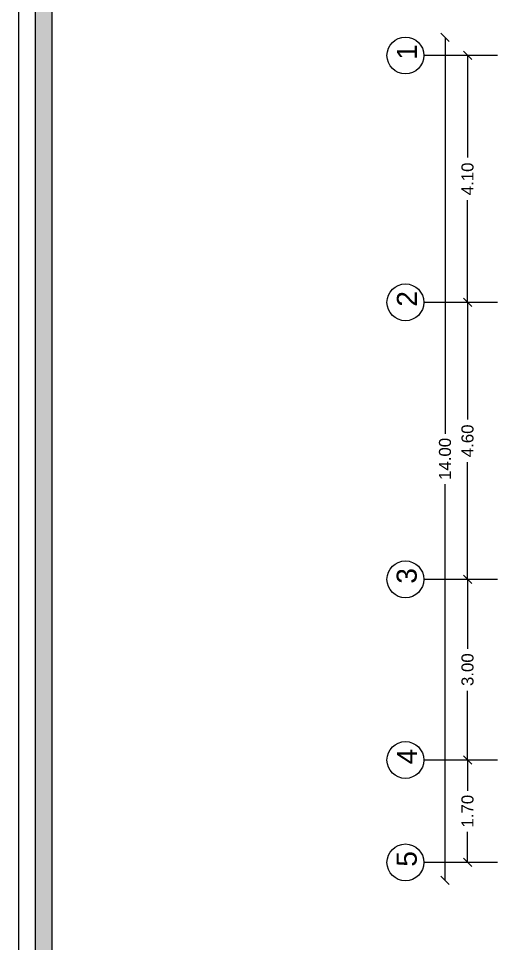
# Model space of a CAD drawing. Header units: metres. Extents: x -355 to 973, y -73 to 238.
# Drawn here: x 424.24 to 432.21, y 211.39 to 226.75 of the extents above; entities that cross this region are included whole.
import ezdxf

# ---------------------------------------------------------------- set-up
doc = ezdxf.new("R2010")
doc.units = ezdxf.units.M
doc.header["$LTSCALE"] = 3
doc.header["$MEASUREMENT"] = 0
doc.layers.add('05', color=21, linetype='Continuous', lineweight=5)
doc.layers.add('khatchin', color=7, linetype='Continuous')
doc.styles.get("Standard").update_dxf_attribs({"font": 'arial.ttf'})
doc.dimstyles.new('ahmad', dxfattribs={"dimtxt": 0.2, "dimasz": 0.1375, "dimexe": 0, "dimexo": 0.0625, "dimgap": 0.09, "dimtad": 0, "dimzin": 0, "dimdsep": 46, "dimtxsty": 'Standard', "dimblk": 'OBLIQUE', "dimcen": 0.09, "dimclrd": 245, "dimclrt": 61, "dimadec": 0, "dimazin": 0, "dimtfac": 1, "dimtofl": 0, "dimtmove": 0, "dimatfit": 3, "dimldrblk": 'OBLIQUE', "dimfxl": 0, "dimfxlon": 1, "dimtolj": 1, "dimtzin": 0, "dimlwd": 13, "dimarcsym": 0})

# ---------------------------------------------------------------- blocks, each defined once
blk = doc.blocks.new('_Oblique')
at = {"color": 0, "linetype": 'ByBlock', "lineweight": -2}
blk.add_line((-0.5, -0.5), (0.5, 0.5), dxfattribs=at)
blk = doc.blocks.new('*D56')
at = {"layer": 'Defpoints', "color": 0, "transparency": 16777216}
for p in [(83.34, 50.086), (83.149, 45.986), (83.34, 45.986)]:
    blk.add_point(p, dxfattribs=at)
at = {"layer": 'khatchin', "color": 245, "lineweight": 13, "transparency": 16777216}
for p, q in [((83.149, 50.086), (83.149, 48.389)), ((83.149, 45.986), (83.149, 47.683))]:
    blk.add_line(p, q, dxfattribs=at)
at = {"layer": 'khatchin', "color": 245, "lineweight": 13, "transparency": 16777216, "xscale": 0.1375, "yscale": 0.1375, "zscale": 0.1375}
for p, rotation in [((83.149, 50.086), 90), ((83.149, 45.986), 270)]:
    blk.add_blockref('_Oblique', p, dxfattribs=dict(at, rotation=rotation))
at = {"layer": 'khatchin', "color": 61, "transparency": 16777216, "insert": (83.149, 48.036), "char_height": 0.2, "attachment_point": 5, "rotation": 90}
blk.add_mtext('\\A1;4.10', dxfattribs=at)
blk = doc.blocks.new('*D57')
at = {"layer": 'Defpoints', "color": 0, "transparency": 16777216}
for p in [(83.45, 45.986), (83.149, 41.386), (83.45, 41.386)]:
    blk.add_point(p, dxfattribs=at)
at = {"layer": 'khatchin', "color": 245, "lineweight": 13, "transparency": 16777216}
for p, q in [((83.149, 45.986), (83.149, 44.039)), ((83.149, 41.386), (83.149, 43.333))]:
    blk.add_line(p, q, dxfattribs=at)
at = {"layer": 'khatchin', "color": 245, "lineweight": 13, "transparency": 16777216, "xscale": 0.1375, "yscale": 0.1375, "zscale": 0.1375}
for p, rotation in [((83.149, 45.986), 90), ((83.149, 41.386), 270)]:
    blk.add_blockref('_Oblique', p, dxfattribs=dict(at, rotation=rotation))
at = {"layer": 'khatchin', "color": 61, "transparency": 16777216, "insert": (83.149, 43.686), "char_height": 0.2, "attachment_point": 5, "rotation": 90}
blk.add_mtext('\\A1;4.60', dxfattribs=at)
blk = doc.blocks.new('*D58')
at = {"layer": 'Defpoints', "color": 0, "transparency": 16777216}
for p in [(83.45, 41.386), (83.149, 38.386), (83.45, 38.386)]:
    blk.add_point(p, dxfattribs=at)
at = {"layer": 'khatchin', "color": 245, "lineweight": 13, "transparency": 16777216}
for p, q in [((83.149, 41.386), (83.149, 40.235)), ((83.149, 38.386), (83.149, 39.537))]:
    blk.add_line(p, q, dxfattribs=at)
at = {"layer": 'khatchin', "color": 245, "lineweight": 13, "transparency": 16777216, "xscale": 0.1375, "yscale": 0.1375, "zscale": 0.1375}
for p, rotation in [((83.149, 41.386), 90), ((83.149, 38.386), 270)]:
    blk.add_blockref('_Oblique', p, dxfattribs=dict(at, rotation=rotation))
at = {"layer": 'khatchin', "color": 61, "transparency": 16777216, "insert": (83.149, 39.886), "char_height": 0.2, "attachment_point": 5, "rotation": 90}
blk.add_mtext('\\A1;3.00', dxfattribs=at)
blk = doc.blocks.new('*D51')
at = {"layer": 'Defpoints', "color": 0, "transparency": 16777216}
for p in [(83.646, 38.386), (83.149, 36.686), (83.648, 36.686)]:
    blk.add_point(p, dxfattribs=at)
at = {"layer": 'khatchin', "color": 245, "lineweight": 13, "transparency": 16777216}
for p, q in [((83.149, 38.386), (83.149, 37.876)), ((83.149, 36.686), (83.149, 37.196))]:
    blk.add_line(p, q, dxfattribs=at)
at = {"layer": 'khatchin', "color": 245, "lineweight": 13, "transparency": 16777216, "xscale": 0.1375, "yscale": 0.1375, "zscale": 0.1375}
for p, rotation in [((83.149, 38.386), 90), ((83.149, 36.686), 270)]:
    blk.add_blockref('_Oblique', p, dxfattribs=dict(at, rotation=rotation))
at = {"layer": 'khatchin', "color": 61, "transparency": 16777216, "insert": (83.149, 37.536), "char_height": 0.2, "attachment_point": 5, "rotation": 90}
blk.add_mtext('\\A1;1.70', dxfattribs=at)
blk = doc.blocks.new('*D52')
at = {"layer": 'Defpoints', "color": 0, "transparency": 16777216}
for p in [(82.775, 50.386), (83.853, 50.386), (83.853, 36.386)]:
    blk.add_point(p, dxfattribs=at)
at = {"layer": 'khatchin', "color": 245, "lineweight": 13, "transparency": 16777216}
for p, q in [((82.775, 50.386), (82.775, 43.804)), ((82.775, 36.386), (82.775, 42.968))]:
    blk.add_line(p, q, dxfattribs=at)
at = {"layer": 'khatchin', "color": 245, "lineweight": 13, "transparency": 16777216, "xscale": 0.1375, "yscale": 0.1375, "zscale": 0.1375}
for p, rotation in [((82.775, 50.386), 90), ((82.775, 36.386), 270)]:
    blk.add_blockref('_Oblique', p, dxfattribs=dict(at, rotation=rotation))
at = {"layer": 'khatchin', "color": 61, "transparency": 16777216, "insert": (82.775, 43.386), "char_height": 0.2, "attachment_point": 5, "rotation": 90}
blk.add_mtext('\\A1;14.00', dxfattribs=at)
blk = doc.blocks.new('d32')
at = {"layer": '05', "lineweight": 9}
for p, q in [((83.646, 50.086), (82.422, 50.086)), ((83.646, 45.986), (82.422, 45.986)), ((83.646, 41.386), (82.422, 41.386)), ((83.646, 38.386), (82.422, 38.386)), ((83.646, 36.686), (82.422, 36.686))]:
    blk.add_line(p, q, dxfattribs=at)
for centre in [(82.116, 50.086), (82.116, 45.986), (82.116, 41.386), (82.116, 38.386), (82.116, 36.686)]:
    blk.add_circle(centre, 0.306, dxfattribs=at)
at = {"layer": '05', "lineweight": 9, "char_height": 0.334, "width": 2.97674, "attachment_point": 7, "rotation": 90}
for s, insert in [('1', (82.309, 50.014)), ('2', (82.309, 45.914)), ('3', (82.309, 41.314)), ('4', (82.309, 38.314)), ('5', (82.309, 36.614))]:
    blk.add_mtext(s, dxfattribs=dict(at, insert=insert))
at = {"layer": 'khatchin'}
for base, p1, p2, picture, middle in [((82.775, 50.386), (83.853, 36.386), (83.853, 50.386), '*D52', (82.775, 43.386)), ((83.149, 45.986), (83.34, 50.086), (83.34, 45.986), '*D56', (83.149, 48.036)), ((83.149, 41.386), (83.45, 45.986), (83.45, 41.386), '*D57', (83.149, 43.686)), ((83.149, 38.386), (83.45, 41.386), (83.45, 38.386), '*D58', (83.149, 39.886)), ((83.149, 36.686), (83.646, 38.386), (83.648, 36.686), '*D51', (83.149, 37.536))]:
    dim = blk.add_linear_dim(base=base, p1=p1, p2=p2, angle=90, dimstyle='ahmad', dxfattribs=at)
    dim.commit()
    dim.dimension.update_dxf_attribs({"geometry": picture, "text_midpoint": middle})

msp = doc.modelspace()

# ---------------------------------------------------------------- hatches: boundary and pattern name
at = {"layer": '05'}
h = msp.add_hatch(color=256, dxfattribs=at)
h.paths.add_polyline_path([(479.565, 235.556), (479.565, 197.338), (424.522, 197.338), (424.522, 235.556)])
h.paths.add_polyline_path([(479.288, 197.615), (424.8, 197.615), (424.8, 235.278), (479.288, 235.278)], flags=16)

# ---------------------------------------------------------------- linework, layer by layer
for points in [[(479.843, 235.833), (424.245, 235.833), (424.245, 197.06), (479.843, 197.06)], [(479.565, 235.556), (424.522, 235.556), (424.522, 197.338), (479.565, 197.338)], [(479.288, 235.278), (424.8, 235.278), (424.8, 197.615), (479.288, 197.615)]]:
    msp.add_lwpolyline(points, close=True, dxfattribs=at)

# ---------------------------------------------------------------- block references
at = {"layer": 'khatchin'}
msp.add_blockref('d32', (348.559, 176.053), dxfattribs=at)

doc.saveas('drawing.dxf')
